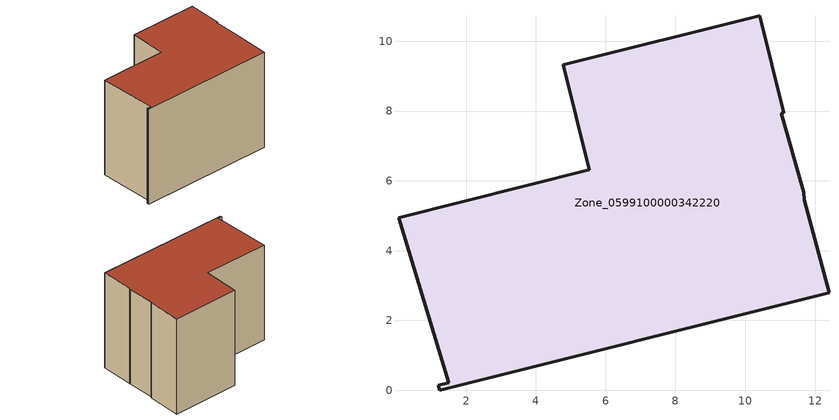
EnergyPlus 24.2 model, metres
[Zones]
Zone_0599100000342220
 floor ground (C_G): 12.4,2.79 1.24,0 1.21,0.14 1.51,0.21 0.06,4.95 5.54,6.32 4.78,9.32 10.41,10.73 11.1,7.96 11.04,7.94 11.68,5.67 11.7,5.46 z0
 wall outside (C_F): 11.1,7.96 10.41,10.73 4.78,9.32 5.54,6.32 0.06,4.95 1.51,0.21 1.21,0.14 1.24,0 12.4,2.79 11.7,5.46 11.68,5.67 11.04,7.94 11.1,7.96 z0:8.61
 roof outside (C_R): 11.7,5.46 11.68,5.67 11.04,7.94 11.1,7.96 10.41,10.73 4.78,9.32 5.54,6.32 0.06,4.95 1.51,0.21 1.21,0.14 1.24,0 12.4,2.79 z8.61
[BUILDING]
Pand.0599100000342220: North Axis=0; Terrain=City; Loads Convergence Tolerance Value=0.04; Temperature Convergence Tolerance Value=0.4; Solar Distribution=FullExterior; Maximum Number of Warmup Days=25; Minimum Number of Warmup Days=1
[Site:Location]
Rotterdam.The.Hague.AP_ZH_NLD Design_Conditions: Latitude=51.96; Longitude=4.45; Time Zone=1; Elevation=-4.5
[SITE:GROUNDTEMPERATURE:BUILDINGSURFACE]
18, 18, 18, 18, 18, 18, 18, 18, 18, 18, 18, 18
[MATERIAL] Thermal Absorptance=0.9; Solar Absorptance=0.7; Visible Absorptance=0.7
Name | Roughness | Thickness | Conductivity | Density | Specific Heat
G.TC.1992-2005 | MediumSmooth | 0.15 | 0.06 | 540 | 1210
F.TC.1992-2005 | Rough | 0.3 | 0.12 | 1920 | 840
R.TC.1992-2005 | MediumRough | 0.2 | 0.08 | 1500 | 1000
[CONSTRUCTION]
C_G: G.TC.1992-2005
C_F: F.TC.1992-2005
C_R: R.TC.1992-2005
[ZONE]
Zone_0599100000342220: Type=1; Multiplier=1; Ceiling Height=Autocalculate; Volume=Autocalculate; Floor Area=autocalculate; Part of Total Floor Area=Yes
[ZONEINFILTRATION:DESIGNFLOWRATE]
Infil_Zone_0599100000342220: Zone or ZoneList or Space or SpaceList=Zone_0599100000342220; Schedule=AlwaysOn; Design Flow Rate Calculation Method=Flow/Area; Flow Rate per Floor Area=0.0015; Constant Term Coefficient=1; Temperature Term Coefficient=0; Velocity Term Coefficient=0; Velocity Squared Term Coefficient=0
[HVACTEMPLATE:ZONE:IDEALLOADSAIRSYSTEM]
Zone_0599100000342220: Maximum Heating Supply Air Temperature=50; Minimum Cooling Supply Air Temperature=13; Maximum Heating Supply Air Humidity Ratio=0.0156; Minimum Cooling Supply Air Humidity Ratio=0.0077; Heating Limit=NoLimit; Cooling Limit=NoLimit; Dehumidification Control Type=ConstantSensibleHeatRatio; Cooling Sensible Heat Ratio=0.7; Dehumidification Setpoint=60; Humidification Control Type=None; Humidification Setpoint=30; Outdoor Air Method=None; Outdoor Air Flow Rate per Person=0.00944; Outdoor Air Flow Rate per Zone Floor Area=0; Outdoor Air Flow Rate per Zone=0; Demand Controlled Ventilation Type=None; Outdoor Air Economizer Type=NoEconomizer; Heat Recovery Type=None; Sensible Heat Recovery Effectiveness=0.7; Latent Heat Recovery Effectiveness=0.65
[ZONECONTROL:THERMOSTAT]
ThermostatControl_Zone_0599100000342220: Zone or ZoneList=Zone_0599100000342220; Control Type Schedule=DualSetpointControlType; Control 1=Thermostat_Zone_0599100000342220; Temperature Difference Between Cutout And Setpoint=0
[THERMOSTATSETPOINT:DUALSETPOINT]
Thermostat_Zone_0599100000342220: Heating Setpoint Temperature Schedule=HeatingSetpoint_Zone_0599100000342220; Cooling Setpoint Temperature Schedule=CoolingSetpoint_Zone_0599100000342220
[SCHEDULE:COMPACT]
HeatingSetpoint_Zone_0599100000342220: Through: 12/31, For: AllDays, Until: 24:00, 21
CoolingSetpoint_Zone_0599100000342220: Through: 12/31, For: AllDays, Until: 24:00, 24
DualSetpointControlType: Through: 12/31, For: AllDays, Until: 24:00, 4
AlwaysOn: Through: 12/31, For: AllDays, Until: 24:00, 1
